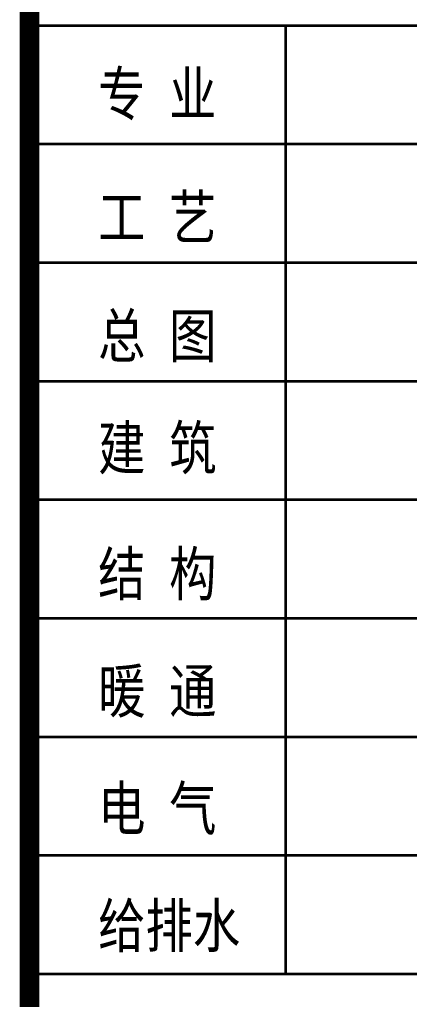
# Model space of a CAD drawing. Extents: x 1109697 to 1467097, y -139975 to 53891.
# Drawn here: x 1356947 to 1358923, y -63746 to -58787 of the extents above; entities that cross this region are included whole.
import ezdxf

# ---------------------------------------------------------------- set-up
doc = ezdxf.new("R2010")
doc.units = 0
doc.header["$LTSCALE"] = 1000
doc.header["$MEASUREMENT"] = 0
doc.layers.add('PUB_TEXT', color=7, linetype='Continuous')
doc.layers.add('PUB_TITLE', color=4, linetype='Continuous')
doc.layers.add('图框', color=4, linetype='Continuous', lineweight=35)
doc.styles.add('-黑体', font='simhei.ttf', dxfattribs={"width": 0.8})

# ---------------------------------------------------------------- blocks, each defined once
blk = doc.blocks.new('图签01')
at = {"layer": '图框', "color": 4}
for p, q in [((1793883, 97064.5), (1797883, 97064.5)), ((1793883, 96464.5), (1797883, 96464.5)), ((1793883, 95864.5), (1797883, 95864.5)), ((1793883, 95264.5), (1797883, 95264.5)), ((1793883, 94664.5), (1797883, 94664.5)), ((1793883, 94064.5), (1797883, 94064.5)), ((1793883, 93464.5), (1797883, 93464.5)), ((1793883, 92864.5), (1797883, 92864.5)), ((1793883, 92264.5), (1797883, 92264.5))]:
    blk.add_line(p, q, dxfattribs=at)
at = {"layer": '图框', "linetype": 'Continuous'}
blk.add_line((1795183, 92264.5), (1795183, 97064.5), dxfattribs=at)
at = {"layer": '图框', "style": '-黑体', "width": 0.8}
for s, p in [('专 业', (1794231.1, 96608.6)), ('工 艺', (1794231.1, 95983.6)), ('总 图', (1794231.1, 95383.6)), ('建 筑', (1794231.1, 94815.6)), ('结 构', (1794231.1, 94178.6)), ('暖 通', (1794231.1, 93585.6)), ('电 气', (1794231.1, 92991.6)), ('给排水', (1794231.1, 92398.6))]:
    blk.add_text(s, height=220, dxfattribs=at).set_placement(p)

msp = doc.modelspace()

# ---------------------------------------------------------------- linework, layer by layer
at = {"layer": 'PUB_TITLE', "const_width": 100}
msp.add_lwpolyline([(1356997, -15718.9), (1356997, -73118.9)], dxfattribs=at)

# ---------------------------------------------------------------- block references
at = {"layer": 'PUB_TEXT'}
msp.add_blockref('图签01', (-436886, -155881.3), dxfattribs=at)

doc.saveas('drawing.dxf')
